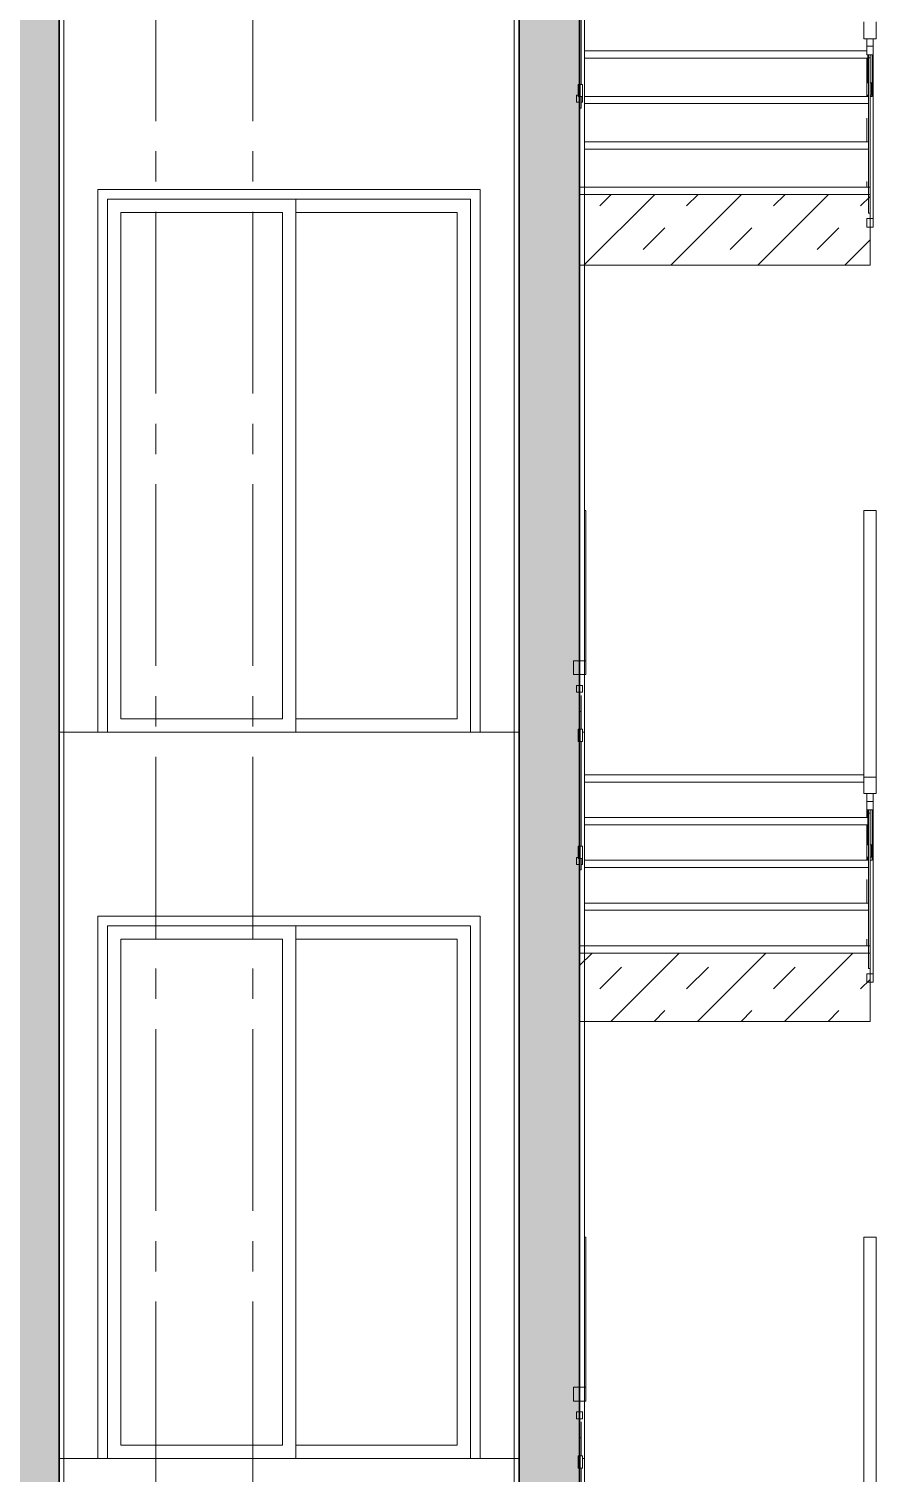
# Model space of a CAD drawing. Header units: millimetres. Extents: x 1373 to 40779, y 1939 to 6439.
# Drawn here: x 24757 to 25109, y 3870 to 4466 of the extents above; entities that cross this region are included whole.
import ezdxf

# ---------------------------------------------------------------- set-up
doc = ezdxf.new("R2010")
doc.units = ezdxf.units.MM
doc.linetypes.add('IMPORT-CENTER2', pattern=[112.5, 75, -12.5, 12.5, -12.5])
for name, color, linetype, lineweight in [('A-DETL', 6, 'Continuous', 30), ('A-DETL-GENF', 92, 'Continuous', 18), ('A-DOOR', 31, 'Continuous', 18), ('A-DOOR-FRAM', 31, 'Continuous', 18), ('A-FLOR-HRAL', 11, 'Continuous', 18), ('A-WALL', 20, 'Continuous', 9), ('A-WALL-FNSH', 113, 'Continuous', 18), ('S-GRID', 252, 'IMPORT-CENTER2', 5), ('S-STRS', 31, 'Continuous', 18)]:
    doc.layers.add(name, color=color, linetype=linetype, lineweight=lineweight)

# ---------------------------------------------------------------- blocks, each defined once
blk = doc.blocks.new('Sliding Door - 2 Panel _AUS_ - ASANSÖR-2002816-Schnitt 1')
at = {"layer": 'A-DOOR-FRAM'}
for p, q in [((-959.29, 254), (-1117.29, 254)), ((-1117.29, 254), (-1117.29, 30)), ((-959.29, 30), (-959.29, 254)), ((-1113.29, 30), (-1113.29, 250)), ((-1113.29, 250), (-963.29, 250)), ((-1035.54, 30), (-1035.54, 250)), ((-963.29, 250), (-963.29, 30)), ((-1107.79, 35.5), (-1107.79, 244.5)), ((-1107.79, 244.5), (-1041.04, 244.5)), ((-1041.04, 244.5), (-1041.04, 35.5)), ((-1035.54, 244.5), (-968.79, 244.5)), ((-968.79, 244.5), (-968.79, 35.5)), ((-1117.29, 30), (-1113.29, 30)), ((-1041.04, 35.5), (-1107.79, 35.5)), ((-968.79, 35.5), (-1035.54, 35.5)), ((-963.29, 30), (-959.29, 30))]:
    blk.add_line(p, q, dxfattribs=at)

msp = doc.modelspace()

# ---------------------------------------------------------------- hatches: boundary and pattern name
at = {"layer": 'A-DETL-GENF'}
h = msp.add_hatch(dxfattribs=at)
h.set_pattern_fill('ANSI33', color=153, style=0)
h.set_pattern_definition([(45, (-4726.611, 6394.9317), (-4.490128, 4.490128), []), (45, (-4722.121, 6394.9317), (-4.490128, 4.490128), [3.175, -1.5875])])
h.paths.add_polyline_path([(24984.31, 3275.76), (24984.31, 5063.76), (25234.31, 5063.76), (25234.31, 5025.76), (25259.31, 5025.76), (25259.31, 5063.76), (25834.6, 5063.76), (25834.6, 5025.76), (25859.6, 5025.76), (25859.6, 5063.76), (26040.63, 5063.76), (26040.63, 5075.76), (25234.31, 5075.76), (24984.31, 5075.76), (24984.31, 5240.76), (24744.31, 5240.76), (24744.31, 5075.76), (23644.59, 5075.76), (23644.59, 5063.76), (23774.59, 5063.76), (23774.59, 5025.76), (23799.59, 5025.76), (23799.59, 5063.76), (24289.31, 5063.76), (24289.31, 5025.76), (24314.31, 5025.76), (24314.31, 5063.76), (24744.31, 5063.76), (24744.31, 4775.76), (23674.32, 4775.76), (23674.32, 4763.76), (23774.59, 4763.76), (23774.59, 4725.76), (23799.59, 4725.76), (23799.59, 4763.76), (24289.31, 4763.76), (24289.31, 4725.76), (24314.31, 4725.76), (24314.31, 4763.76), (24744.31, 4763.76), (24744.31, 4475.76), (23674.32, 4475.76), (23674.32, 4463.76), (23774.59, 4463.76), (23774.59, 4425.76), (23799.59, 4425.76), (23799.59, 4463.76), (24289.31, 4463.76), (24289.31, 4425.76), (24314.31, 4425.76), (24314.31, 4463.76), (24744.31, 4463.76), (24744.31, 4175.76), (23674.32, 4175.76), (23674.32, 4163.76), (23774.59, 4163.76), (23774.59, 4125.76), (23799.59, 4125.76), (23799.59, 4163.76), (24289.31, 4163.76), (24289.31, 4125.76), (24314.31, 4125.76), (24314.31, 4163.76), (24744.31, 4163.76), (24744.31, 3875.76), (23674.32, 3875.76), (23674.32, 3863.76), (23774.59, 3863.76), (23774.59, 3825.76), (23799.59, 3825.76), (23799.59, 3863.76), (24289.31, 3863.76), (24289.31, 3825.76), (24314.31, 3825.76), (24314.31, 3863.76), (24744.31, 3863.76), (24744.31, 3575.76), (23774.59, 3575.76), (23774.59, 3545.76), (23474.27, 3545.76), (23474.28, 3275.76), (23474.28, 3245.76), (23774.59, 3245.76), (23774.59, 3215.76), (24744.31, 3215.76), (24744.31, 3085.76), (24984.31, 3085.76), (24984.31, 3215.76), (25859.6, 3215.76), (25909.6, 3215.76), (25909.6, 3275.76), (25859.6, 3275.76), (25859.6, 3575.76), (25835.46, 3575.76), (25234.31, 3575.76), (25234.31, 3525.76), (25259.31, 3525.76), (25259.31, 3563.76), (25835.46, 3563.76), (25835.46, 3275.76)])
h.paths.add_polyline_path([(24959.31, 3125.76), (24769.31, 3125.76), (24769.31, 3275.76), (24769.31, 5225.76), (24959.31, 5225.76), (24959.31, 4775.76), (24959.31, 3275.76)], flags=16)
h.paths.add_polyline_path([(24744.31, 3275.76), (23499.27, 3275.76), (23499.27, 3531.13), (23774.59, 3531.13), (23799.59, 3530.13), (23799.59, 3563.76), (24289.31, 3563.76), (24289.31, 3525.76), (24314.31, 3525.76), (24314.31, 3563.76), (24744.31, 3563.76)], flags=16)

# ---------------------------------------------------------------- linework, layer by layer
at = {"layer": 'A-DETL'}
msp.add_line((24769.31, 5225.76), (24769.31, 3275.76), dxfattribs=at)
for points in [[(24959.31, 3275.76), (24959.31, 4775.76), (24959.31, 5225.76)], [(24984.31, 5063.76), (24984.31, 3275.76)]]:
    msp.add_lwpolyline(points, dxfattribs=at)
at = {"layer": 'A-FLOR-HRAL'}
for p, q in [((24984.31, 4486.1), (24984.31, 4443.21)), ((24984.94, 4443.21), (24984.94, 4486.1)), ((25101.77, 4469.07), (25101.77, 4462)), ((25106.85, 4462), (25106.85, 4469.07)), ((25101.77, 4462), (25106.85, 4462)), ((25103.04, 4462), (25103.04, 4458.91)), ((25105.58, 4458.91), (25105.58, 4462)), ((25105.58, 4458.91), (25103.04, 4458.91)), ((25103.04, 4458.91), (25103.04, 4455.38)), ((25103.04, 4455.38), (25105.58, 4455.38)), ((25103.35, 4455.38), (25103.35, 4443.83)), ((25103.67, 4454.11), (25103.67, 4455.38)), ((25104.31, 4455.38), (25104.31, 4454.11)), ((25105.26, 4438.26), (25105.26, 4455.38)), ((25105.58, 4455.38), (25105.58, 4458.91)), ((25105.58, 4387.79), (25105.58, 4455.38)), ((25103.04, 4454.01), (25103.04, 4446.31)), ((25103.67, 4454.11), (25103.67, 4390.05)), ((25104.31, 4454.11), (25103.67, 4454.11)), ((25104.31, 4390.05), (25104.31, 4454.11)), ((24983.67, 4443.21), (24983.67, 4438.13)), ((24983.67, 4443.21), (24985.58, 4443.21)), ((24985.58, 4438.13), (24985.58, 4443.21)), ((25103.04, 4443.85), (25103.04, 4446.31)), ((25103.35, 4446.31), (25103.04, 4446.31)), ((25103.67, 4443.85), (25103.04, 4443.85)), ((25103.04, 4443.85), (25103.04, 4438.77)), ((25104.94, 4443.85), (25104.31, 4443.85)), ((25104.94, 4438.77), (25104.94, 4443.85)), ((24983.04, 4438.79), (24983.04, 4435.9)), ((24983.67, 4438.79), (24983.04, 4438.79)), ((24983.67, 4438.13), (24985.58, 4438.13)), ((24984.31, 4438.13), (24984.31, 4433.37)), ((24984.94, 4433.37), (24984.94, 4438.13)), ((24985.58, 4435.9), (24985.58, 4438.13)), ((25103.04, 4438.77), (25103.04, 4438.26)), ((25103.04, 4438.77), (25103.67, 4438.77)), ((25103.35, 4438.77), (25103.35, 4438.26)), ((25104.31, 4438.77), (25104.94, 4438.77)), ((25104.31, 4438.26), (25105.26, 4438.26)), ((24983.04, 4435.9), (24984.31, 4435.9)), ((24984.31, 4433.37), (24984.94, 4433.37)), ((24984.94, 4435.9), (24985.58, 4435.9)), ((25103.04, 4429.19), (25103.04, 4419.51)), ((25103.04, 4403.06), (25103.04, 4400.76)), ((25103.67, 4390.05), (25104.31, 4390.05)), ((25105.58, 4387.79), (25103.04, 4387.79)), ((25103.04, 4387.79), (25103.04, 4384.26)), ((25103.04, 4384.26), (25105.58, 4384.26)), ((25105.58, 4384.26), (25105.58, 4387.79)), ((24986.31, 4267.2), (24986.85, 4267.2)), ((24986.85, 4267.2), (24986.85, 4205.2)), ((25101.77, 4267.2), (25106.85, 4267.2)), ((25101.77, 4267.2), (25101.77, 4157.19)), ((25106.85, 4157.19), (25106.85, 4267.2)), ((24981.77, 4205.2), (24981.77, 4199.49)), ((24986.85, 4205.2), (24981.77, 4205.2)), ((24986.85, 4199.49), (24986.85, 4205.2)), ((24981.77, 4199.49), (24986.85, 4199.49)), ((24983.04, 4195.04), (24983.04, 4192.18)), ((24985.58, 4195.04), (24983.04, 4195.04)), ((24985.58, 4192.18), (24985.58, 4195.04)), ((24983.04, 4192.18), (24985.58, 4192.18)), ((24984.31, 4190.91), (24984.31, 4184.28)), ((24984.94, 4184.28), (24984.94, 4190.91)), ((24984.94, 4184.28), (24984.31, 4184.28)), ((24984.31, 4184.28), (24984.31, 4176.95)), ((24984.94, 4176.95), (24984.94, 4184.28)), ((24983.67, 4176.95), (24983.67, 4171.87)), ((24983.67, 4176.95), (24985.58, 4176.95)), ((24985.58, 4171.87), (24985.58, 4176.95)), ((24983.67, 4171.87), (24985.58, 4171.87)), ((24984.31, 4171.87), (24984.31, 4128.67)), ((24984.94, 4128.67), (24984.94, 4171.87)), ((25106.85, 4157.19), (25101.77, 4157.19)), ((25101.77, 4157.19), (25101.77, 4150.32)), ((25106.85, 4150.32), (25106.85, 4157.19)), ((25101.77, 4150.32), (25106.85, 4150.32)), ((25103.04, 4150.32), (25103.04, 4147.03)), ((25105.58, 4147.03), (25103.04, 4147.03)), ((25103.04, 4147.03), (25103.04, 4143.6)), ((25105.58, 4147.03), (25105.58, 4150.32)), ((25105.58, 4143.6), (25105.58, 4147.03)), ((25103.04, 4143.6), (25103.04, 4140.47)), ((25103.04, 4143.6), (25105.58, 4143.6)), ((25103.35, 4143.6), (25103.35, 4129.17)), ((25103.67, 4142.33), (25103.67, 4143.6)), ((25103.67, 4142.33), (25103.67, 4078.08)), ((25104.31, 4142.33), (25103.67, 4142.33)), ((25104.31, 4143.6), (25104.31, 4142.33)), ((25104.31, 4078.08), (25104.31, 4142.33)), ((25105.26, 4122.82), (25105.26, 4143.6)), ((25105.58, 4075.91), (25105.58, 4143.6)), ((25103.04, 4137.47), (25103.04, 4131.5)), ((24983.67, 4128.67), (24983.67, 4123.59)), ((24983.67, 4128.67), (24985.58, 4128.67)), ((24985.58, 4123.59), (24985.58, 4128.67)), ((25103.04, 4129.19), (25103.04, 4131.5)), ((25103.35, 4131.5), (25103.04, 4131.5)), ((25103.67, 4129.19), (25103.04, 4129.19)), ((25103.04, 4129.19), (25103.04, 4124.11)), ((25104.94, 4129.19), (25104.31, 4129.19)), ((25104.94, 4124.11), (25104.94, 4129.19)), ((24983.04, 4123.92), (24983.04, 4121.06)), ((24983.67, 4123.92), (24983.04, 4123.92)), ((24983.04, 4121.06), (24984.31, 4121.06)), ((24983.67, 4123.59), (24985.58, 4123.59)), ((24984.31, 4123.59), (24984.31, 4118.87)), ((24984.94, 4118.87), (24984.94, 4123.59)), ((24984.94, 4121.06), (24985.58, 4121.06)), ((24985.58, 4121.06), (24985.58, 4123.59)), ((25103.04, 4124.11), (25103.04, 4122.82)), ((25103.04, 4124.11), (25103.67, 4124.11)), ((25103.35, 4124.11), (25103.35, 4122.82)), ((25104.31, 4124.11), (25104.94, 4124.11)), ((25104.31, 4122.82), (25105.26, 4122.82)), ((24984.31, 4118.87), (24984.94, 4118.87)), ((25103.04, 4114.88), (25103.04, 4105.17)), ((25103.04, 4090.28), (25103.04, 4087.52)), ((25105.58, 4075.91), (25103.04, 4075.91)), ((25103.04, 4075.91), (25103.04, 4072.48)), ((25103.67, 4078.08), (25104.31, 4078.08)), ((25105.58, 4072.48), (25105.58, 4075.91)), ((25103.04, 4072.48), (25105.58, 4072.48)), ((24986.31, 3967.2), (24986.85, 3967.2)), ((24986.85, 3967.2), (24986.85, 3905.2)), ((25101.77, 3967.2), (25106.85, 3967.2)), ((25101.77, 3967.2), (25101.77, 3857.19)), ((25106.85, 3857.19), (25106.85, 3967.2)), ((24981.77, 3905.2), (24981.77, 3899.49)), ((24986.85, 3905.2), (24981.77, 3905.2)), ((24986.85, 3899.49), (24986.85, 3905.2)), ((24981.77, 3899.49), (24986.85, 3899.49)), ((24983.04, 3895.04), (24983.04, 3892.18)), ((24985.58, 3895.04), (24983.04, 3895.04)), ((24985.58, 3892.18), (24985.58, 3895.04)), ((24983.04, 3892.18), (24985.58, 3892.18)), ((24984.31, 3890.91), (24984.31, 3884.28)), ((24984.94, 3884.28), (24984.94, 3890.91)), ((24984.94, 3884.28), (24984.31, 3884.28)), ((24984.31, 3884.28), (24984.31, 3876.95)), ((24984.94, 3876.95), (24984.94, 3884.28)), ((24983.67, 3876.95), (24983.67, 3871.87)), ((24983.67, 3876.95), (24985.58, 3876.95)), ((24985.58, 3871.87), (24985.58, 3876.95)), ((24983.67, 3871.87), (24985.58, 3871.87)), ((24984.31, 3871.87), (24984.31, 3828.67)), ((24984.94, 3828.67), (24984.94, 3871.87))]:
    msp.add_line(p, q, dxfattribs=at)
at = {"layer": 'A-FLOR-HRAL', "linetype": 'Continuous'}
for p, q in [((24984.62, 4438.13), (24984.62, 4443.21)), ((24984.62, 4171.87), (24984.62, 4176.95)), ((24984.62, 4123.59), (24984.62, 4128.67)), ((24984.62, 3871.87), (24984.62, 3876.95))]:
    msp.add_line(p, q, dxfattribs=at)
at = {"layer": 'A-WALL', "lineweight": 35}
for p, q in [((24769.31, 5075.76), (24769.31, 3275.76)), ((24959.31, 3275.76), (24959.31, 5075.76)), ((24984.31, 4190.91), (24984.31, 4433.37)), ((24984.31, 3890.91), (24984.31, 4118.87))]:
    msp.add_line(p, q, dxfattribs=at)
at = {"layer": 'A-WALL'}
for p, q in [((24785.31, 4175.76), (24785.31, 4399.76)), ((24785.31, 4399.76), (24943.31, 4399.76)), ((24943.31, 4399.76), (24943.31, 4175.76)), ((24957.31, 4175.76), (24771.31, 4175.76)), ((24785.31, 3875.76), (24785.31, 4099.76)), ((24785.31, 4099.76), (24943.31, 4099.76)), ((24943.31, 4099.76), (24943.31, 3875.76)), ((24771.31, 3875.76), (24943.31, 3875.76)), ((24943.31, 3875.76), (24957.31, 3875.76))]:
    msp.add_line(p, q, dxfattribs=at)
at = {"layer": 'A-WALL-FNSH', "color": 7, "lineweight": 9}
for p, q in [((24771.31, 3275.76), (24771.31, 5075.76)), ((24957.31, 5075.76), (24957.31, 3275.76)), ((24986.31, 3275.76), (24986.31, 5063.76)), ((24769.31, 4175.76), (24771.31, 4175.76)), ((24957.31, 4175.76), (24959.31, 4175.76)), ((24985.66, 4175.76), (24986.31, 4175.76)), ((24771.31, 3875.76), (24769.31, 3875.76)), ((24959.31, 3875.76), (24957.31, 3875.76)), ((24986.31, 3875.76), (24985.58, 3875.76))]:
    msp.add_line(p, q, dxfattribs=at)
at = {"layer": 'S-GRID', "lineweight": 18}
for p, q in [((24809.31, 2740.57), (24809.31, 5601.39)), ((24849.37, 2740.57), (24849.37, 5601.39)), ((24984.31, 2740.57), (24984.31, 5601.39))]:
    msp.add_line(p, q, dxfattribs=at)
at = {"layer": 'S-STRS'}
for p, q in [((24986.31, 4457.01), (25103.04, 4457.01)), ((25103.35, 4454.01), (24986.31, 4454.01)), ((24986.31, 4438.26), (25103.67, 4438.26)), ((25103.67, 4435.26), (24986.31, 4435.26)), ((24986.31, 4419.51), (25103.67, 4419.51)), ((25103.67, 4416.51), (24986.31, 4416.51)), ((25104.31, 4400.76), (24984.31, 4400.76)), ((24984.31, 4400.76), (24984.31, 4397.76)), ((25104.31, 4397.76), (24984.31, 4397.76)), ((24984.31, 4397.76), (24984.31, 4368.54)), ((24984.31, 4397.76), (25104.31, 4397.76)), ((25104.31, 4397.76), (25104.31, 4400.76)), ((25104.31, 4368.54), (25104.31, 4397.76)), ((24984.31, 4368.54), (25104.31, 4368.54)), ((24986.31, 4158.11), (25101.77, 4158.11)), ((25101.77, 4155.11), (24986.31, 4155.11)), ((24986.31, 4140.47), (25103.35, 4140.47)), ((25103.35, 4137.47), (24986.31, 4137.47)), ((24986.31, 4122.82), (25103.67, 4122.82)), ((25103.67, 4119.82), (24986.31, 4119.82)), ((24986.31, 4105.17), (25103.67, 4105.17)), ((25103.67, 4102.17), (24986.31, 4102.17)), ((25104.31, 4087.52), (24984.31, 4087.52)), ((24984.31, 4087.52), (24984.31, 4084.52)), ((25104.31, 4084.52), (25104.31, 4087.52)), ((25104.31, 4084.52), (24984.31, 4084.52)), ((24984.31, 4084.52), (24984.31, 4056.29)), ((24984.31, 4084.52), (25104.31, 4084.52)), ((25104.31, 4056.29), (25104.31, 4084.52)), ((24984.31, 4056.29), (25104.31, 4056.29))]:
    msp.add_line(p, q, dxfattribs=at)
at = {"layer": 'S-STRS', "linetype": 'Continuous'}
for p, q in [((24986.12, 4368.54), (25015.34, 4397.76)), ((24992.62, 4393), (24997.38, 4397.76)), ((25022.05, 4368.54), (25051.26, 4397.76)), ((25028.54, 4393), (25033.3, 4397.76)), ((25057.97, 4368.54), (25087.18, 4397.76)), ((25064.46, 4393), (25069.22, 4397.76)), ((25100.38, 4393), (25104.31, 4396.92)), ((25010.58, 4375.04), (25019.56, 4384.02)), ((25046.5, 4375.04), (25055.48, 4384.02)), ((25082.42, 4375.04), (25091.4, 4384.02)), ((25093.89, 4368.54), (25104.31, 4378.96)), ((24984.31, 4079.36), (24989.47, 4084.52)), ((24997.16, 4056.29), (25025.4, 4084.52)), ((25033.09, 4056.29), (25061.32, 4084.52)), ((25069.01, 4056.29), (25097.24, 4084.52)), ((24992.62, 4069.71), (25001.6, 4078.69)), ((25028.54, 4069.71), (25037.52, 4078.69)), ((25064.46, 4069.71), (25073.44, 4078.69)), ((25100.38, 4069.71), (25104.31, 4073.63)), ((25015.13, 4056.29), (25019.56, 4060.73)), ((25051.05, 4056.29), (25055.48, 4060.73)), ((25086.97, 4056.29), (25091.4, 4060.73))]:
    msp.add_line(p, q, dxfattribs=at)

# ---------------------------------------------------------------- block references
at = {"layer": 'A-DOOR'}
for p in [(25902.6, 4145.76), (25902.6, 3845.76)]:
    msp.add_blockref('Sliding Door - 2 Panel _AUS_ - ASANSÖR-2002816-Schnitt 1', p, dxfattribs=at)

doc.saveas('drawing.dxf')
